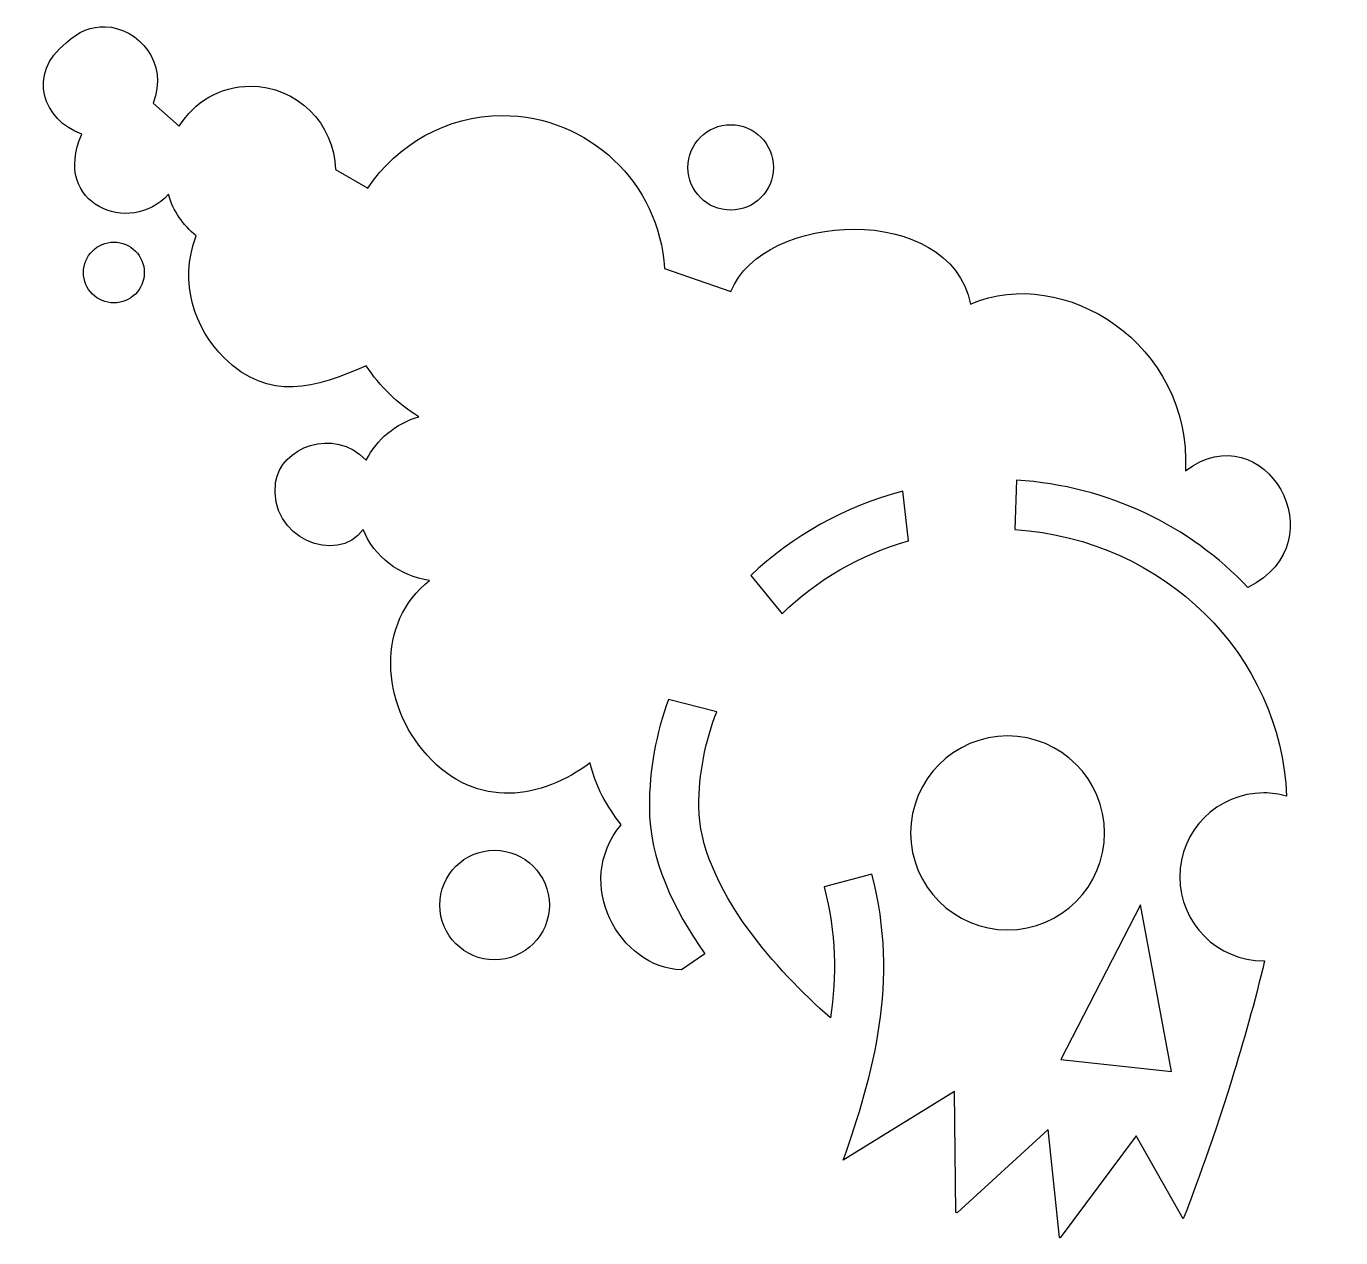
# Model space of a CAD drawing. Header units: centimetres. Extents: x -10.3 to 10.7, y -9.4 to 9.9.
import ezdxf

# ---------------------------------------------------------------- set-up
doc = ezdxf.new("R2010")
doc.units = ezdxf.units.CM
doc.header["$MEASUREMENT"] = 0
doc.layers.add('Layer 1', color=7, linetype='Continuous')

msp = doc.modelspace()

# ---------------------------------------------------------------- linework, layer by layer
at = {"layer": 'Layer 1'}
for points, knots in [([(-9.03322, 9.87658), (-9.24393, 9.88354), (-9.46321, 9.80616), (-9.65119, 9.61826), (-9.65119, 9.61826), (-10.28847, 9.1305), (-10.01944, 8.37683), (-9.40215, 8.16608), (-9.40215, 8.16608), (-9.9034, 7.03775), (-8.63132, 6.5292), (-8.02368, 7.20549), (-8.02368, 7.20549), (-7.94904, 6.9376), (-7.78724, 6.71465), (-7.57965, 6.54134), (-7.57965, 6.54134), (-7.86783, 5.79429), (-7.59875, 5.05779), (-7.13815, 4.60161), (-7.13815, 4.60161), (-6.41813, 3.88838), (-5.67669, 4.11668), (-4.87036, 4.47241), (-4.87036, 4.47241), (-4.6591, 4.14485), (-4.36637, 3.86308), (-4.03358, 3.65941), (-4.03358, 3.65941), (-4.39808, 3.55433), (-4.70304, 3.30339), (-4.87036, 2.97017), (-4.87036, 2.97017), (-5.39143, 3.50621), (-6.23926, 3.17131), (-6.31588, 2.60913), (-6.31588, 2.60913), (-6.43635, 1.72643), (-5.32856, 1.28307), (-4.92042, 1.86191), (-4.92042, 1.86191), (-4.745, 1.42547), (-4.34027, 1.12077), (-3.86095, 1.04891), (-3.86095, 1.04891), (-4.71768, 0.38), (-4.64645, -0.91034), (-3.90185, -1.73418), (-3.90185, -1.73418), (-3.10289, -2.61802), (-2.07028, -2.42987), (-1.30059, -1.85672), (-1.30059, -1.85672), (-1.2198, -2.2318), (-1.03831, -2.55266), (-0.80773, -2.84244), (-0.80773, -2.84244), (-1.58881, -3.7811), (-0.82784, -5.12638), (0.15286, -5.15641), (0.15286, -5.15641), (0.15286, -5.15641), (0.52714, -4.90087), (0.52714, -4.90087), (0.52714, -4.90087), (0.02437, -4.1916), (-0.35974, -3.39277), (-0.35965, -2.55916), (-0.35965, -2.55916), (-0.35965, -1.95953), (-0.25178, -1.3831), (-0.05393, -0.84609), (-0.05393, -0.84609), (-0.05393, -0.84609), (0.71429, -1.04377), (0.71429, -1.04377), (0.71429, -1.04377), (0.52981, -1.51808), (0.42831, -2.0286), (0.42831, -2.5592), (0.42831, -2.5592), (0.42831, -3.15933), (0.7428, -3.85755), (1.21369, -4.50681), (1.21369, -4.50681), (1.59826, -5.03695), (2.07881, -5.52947), (2.52756, -5.92209), (2.52756, -5.92209), (2.62497, -5.25655), (2.61814, -4.57208), (2.42475, -3.83212), (2.42475, -3.83212), (2.42475, -3.83212), (3.18774, -3.63309), (3.18774, -3.63309), (3.18774, -3.63309), (3.63691, -5.35186), (3.20419, -6.82596), (2.73047, -8.19254), (2.73047, -8.19254), (2.73047, -8.19254), (4.50549, -7.09364), (4.50549, -7.09364), (4.50549, -7.09364), (4.50549, -7.09364), (4.52261, -9.02143), (4.52261, -9.02143), (4.52261, -9.02143), (4.53007, -9.02413), (4.53754, -9.0267), (4.54496, -9.02936), (4.54496, -9.02936), (4.54496, -9.02936), (5.99322, -7.70233), (5.99322, -7.70233), (5.99322, -7.70233), (5.99322, -7.70233), (6.17509, -9.42468), (6.17509, -9.42468), (6.17509, -9.42468), (6.17509, -9.42468), (6.1869, -9.42595), (6.1869, -9.42595), (6.1869, -9.42595), (6.18732, -9.42603), (6.18783, -9.42595), (6.18825, -9.42595), (6.18825, -9.42595), (6.18825, -9.42595), (7.39921, -7.80107), (7.39921, -7.80107), (7.39921, -7.80107), (7.39921, -7.80107), (8.14896, -9.1254), (8.14896, -9.1254), (8.14896, -9.1254), (8.27293, -8.80788), (8.57233, -8.02039), (8.92118, -6.905), (8.92118, -6.905), (9.10714, -6.31014), (9.29141, -5.65767), (9.44301, -5.01271), (9.44301, -5.01271), (9.44301, -5.01271), (9.43112, -5.01272), (9.43112, -5.01272), (9.43112, -5.01272), (8.69192, -5.01272), (8.09229, -4.41423), (8.09229, -3.67515), (8.09229, -3.67515), (8.09229, -2.93616), (8.69192, -2.33632), (9.43112, -2.33632), (9.43112, -2.33632), (9.55754, -2.33632), (9.67894, -2.355), (9.79482, -2.38776), (9.79482, -2.38776), (9.70513, -0.14358), (7.85623, 1.70363), (5.46607, 1.86193), (5.46607, 1.86193), (5.46607, 1.86193), (5.49373, 2.64866), (5.49373, 2.64866), (5.49373, 2.64866), (6.95451, 2.55716), (8.25658, 1.91557), (9.1782, 0.93959), (9.1782, 0.93959), (10.65758, 1.66699), (9.43024, 3.74937), (8.18198, 2.7976), (8.18198, 2.7976), (8.28571, 4.82208), (6.24183, 6.09429), (4.75853, 5.4568), (4.75853, 5.4568), (4.42051, 7.09747), (1.44126, 6.93217), (0.94106, 5.65448), (0.94106, 5.65448), (0.94106, 5.65448), (-0.11849, 6.02345), (-0.11849, 6.02345), (-0.11849, 6.02345), (-0.19743, 7.3821), (-1.32542, 8.46126), (-2.70389, 8.46126), (-2.70389, 8.46126), (-3.59743, 8.46126), (-4.38133, 7.9929), (-4.84657, 7.3043), (-4.84657, 7.3043), (-4.84657, 7.3043), (-5.36313, 7.59948), (-5.36313, 7.59948), (-5.36313, 7.59948), (-5.37662, 8.33586), (-5.97802, 8.92904), (-6.71778, 8.92904), (-6.71778, 8.92904), (-7.20406, 8.92904), (-7.61208, 8.67477), (-7.851, 8.28994), (-7.851, 8.28994), (-7.851, 8.28994), (-8.26876, 8.65891), (-8.26876, 8.65891), (-8.26876, 8.65891), (-8.01331, 9.29556), (-8.49444, 9.85859), (-9.03305, 9.87651), (-9.03305, 9.87651), (-9.03305, 9.87651), (-9.03322, 9.87658), (-9.03322, 9.87658)], [0, 0, 0, 0, 0.01785714, 0.01785714, 0.01785714, 0.01785714, 0.03571429, 0.03571429, 0.03571429, 0.03571429, 0.05357143, 0.05357143, 0.05357143, 0.05357143, 0.07142857, 0.07142857, 0.07142857, 0.07142857, 0.08928571, 0.08928571, 0.08928571, 0.08928571, 0.10714286, 0.10714286, 0.10714286, 0.10714286, 0.125, 0.125, 0.125, 0.125, 0.14285714, 0.14285714, 0.14285714, 0.14285714, 0.16071429, 0.16071429, 0.16071429, 0.16071429, 0.17857143, 0.17857143, 0.17857143, 0.17857143, 0.19642857, 0.19642857, 0.19642857, 0.19642857, 0.21428571, 0.21428571, 0.21428571, 0.21428571, 0.23214286, 0.23214286, 0.23214286, 0.23214286, 0.25, 0.25, 0.25, 0.25, 0.26785714, 0.26785714, 0.26785714, 0.26785714, 0.28571429, 0.28571429, 0.28571429, 0.28571429, 0.30357143, 0.30357143, 0.30357143, 0.30357143, 0.32142857, 0.32142857, 0.32142857, 0.32142857, 0.33928571, 0.33928571, 0.33928571, 0.33928571, 0.35714286, 0.35714286, 0.35714286, 0.35714286, 0.375, 0.375, 0.375, 0.375, 0.39285714, 0.39285714, 0.39285714, 0.39285714, 0.41071429, 0.41071429, 0.41071429, 0.41071429, 0.42857143, 0.42857143, 0.42857143, 0.42857143, 0.44642857, 0.44642857, 0.44642857, 0.44642857, 0.46428571, 0.46428571, 0.46428571, 0.46428571, 0.48214286, 0.48214286, 0.48214286, 0.48214286, 0.5, 0.5, 0.5, 0.5, 0.51785714, 0.51785714, 0.51785714, 0.51785714, 0.53571429, 0.53571429, 0.53571429, 0.53571429, 0.55357143, 0.55357143, 0.55357143, 0.55357143, 0.57142857, 0.57142857, 0.57142857, 0.57142857, 0.58928571, 0.58928571, 0.58928571, 0.58928571, 0.60714286, 0.60714286, 0.60714286, 0.60714286, 0.625, 0.625, 0.625, 0.625, 0.64285714, 0.64285714, 0.64285714, 0.64285714, 0.66071429, 0.66071429, 0.66071429, 0.66071429, 0.67857143, 0.67857143, 0.67857143, 0.67857143, 0.69642857, 0.69642857, 0.69642857, 0.69642857, 0.71428571, 0.71428571, 0.71428571, 0.71428571, 0.73214286, 0.73214286, 0.73214286, 0.73214286, 0.75, 0.75, 0.75, 0.75, 0.76785714, 0.76785714, 0.76785714, 0.76785714, 0.78571429, 0.78571429, 0.78571429, 0.78571429, 0.80357143, 0.80357143, 0.80357143, 0.80357143, 0.82142857, 0.82142857, 0.82142857, 0.82142857, 0.83928571, 0.83928571, 0.83928571, 0.83928571, 0.85714286, 0.85714286, 0.85714286, 0.85714286, 0.875, 0.875, 0.875, 0.875, 0.89285714, 0.89285714, 0.89285714, 0.89285714, 0.91071429, 0.91071429, 0.91071429, 0.91071429, 0.92857143, 0.92857143, 0.92857143, 0.92857143, 0.94642857, 0.94642857, 0.94642857, 0.94642857, 0.96428571, 0.96428571, 0.96428571, 0.96428571, 1, 1, 1, 1]), ([(0.93697, 8.31502), (0.56058, 8.31502), (0.25562, 8.01006), (0.25562, 7.63371), (0.25562, 7.63371), (0.25562, 7.25745), (0.56058, 6.95249), (0.93693, 6.95249), (0.93693, 6.95249), (1.31319, 6.95249), (1.61815, 7.25745), (1.61815, 7.63376), (1.61815, 7.63376), (1.61815, 8.01015), (1.31319, 8.31507), (0.93688, 8.31507), (0.93688, 8.31507), (0.93688, 8.31507), (0.93697, 8.31502), (0.93697, 8.31502)], [0, 0, 0, 0, 0.16666667, 0.16666667, 0.16666667, 0.16666667, 0.33333333, 0.33333333, 0.33333333, 0.33333333, 0.5, 0.5, 0.5, 0.5, 0.66666667, 0.66666667, 0.66666667, 0.66666667, 1, 1, 1, 1]), ([(-8.89263, 6.44343), (-9.16031, 6.44343), (-9.37731, 6.22643), (-9.37731, 5.95875), (-9.37731, 5.95875), (-9.37731, 5.69111), (-9.16027, 5.47407), (-8.89259, 5.47407), (-8.89259, 5.47407), (-8.62491, 5.47407), (-8.40791, 5.69111), (-8.40791, 5.95879), (-8.40791, 5.95879), (-8.40791, 6.22656), (-8.62495, 6.44351), (-8.89263, 6.44351), (-8.89263, 6.44351), (-8.89263, 6.44351), (-8.89263, 6.44343), (-8.89263, 6.44343)], [0, 0, 0, 0, 0.16666667, 0.16666667, 0.16666667, 0.16666667, 0.33333333, 0.33333333, 0.33333333, 0.33333333, 0.5, 0.5, 0.5, 0.5, 0.66666667, 0.66666667, 0.66666667, 0.66666667, 1, 1, 1, 1]), ([(3.68173, 2.47332), (3.68173, 2.47332), (3.76872, 1.68267), (3.76872, 1.68267), (3.76872, 1.68267), (2.99304, 1.46074), (2.30338, 1.05458), (1.7552, 0.52052), (1.7552, 0.52052), (1.7552, 0.52052), (1.25576, 1.12926), (1.25576, 1.12926), (1.25576, 1.12926), (1.9205, 1.75992), (2.75293, 2.23005), (3.68181, 2.47341), (3.68181, 2.47341), (3.68181, 2.47341), (3.68173, 2.47332), (3.68173, 2.47332)], [0, 0, 0, 0, 0.16666667, 0.16666667, 0.16666667, 0.16666667, 0.33333333, 0.33333333, 0.33333333, 0.33333333, 0.5, 0.5, 0.5, 0.5, 0.66666667, 0.66666667, 0.66666667, 0.66666667, 1, 1, 1, 1]), ([(5.35002, -1.42848), (6.20329, -1.42848), (6.89442, -2.12109), (6.89442, -2.97419), (6.89442, -2.97419), (6.89442, -3.82737), (6.20329, -4.51863), (5.35002, -4.51863), (5.35002, -4.51863), (4.49675, -4.51863), (3.80431, -3.82737), (3.80431, -2.97423), (3.80431, -2.97423), (3.80431, -2.12117), (4.49671, -1.42856), (5.34998, -1.42856), (5.34998, -1.42856), (5.34998, -1.42856), (5.35002, -1.42848), (5.35002, -1.42848)], [0, 0, 0, 0, 0.16666667, 0.16666667, 0.16666667, 0.16666667, 0.33333333, 0.33333333, 0.33333333, 0.33333333, 0.5, 0.5, 0.5, 0.5, 0.66666667, 0.66666667, 0.66666667, 0.66666667, 1, 1, 1, 1]), ([(-2.8266, -3.25098), (-3.30879, -3.25098), (-3.69906, -3.64116), (-3.69906, -4.12327), (-3.69906, -4.12327), (-3.69906, -4.60546), (-3.3088, -4.99699), (-2.8266, -4.99699), (-2.8266, -4.99699), (-2.34454, -4.99699), (-1.95296, -4.60546), (-1.95296, -4.12327), (-1.95296, -4.12327), (-1.95296, -3.64121), (-2.34453, -3.25098), (-2.82668, -3.25098), (-2.82668, -3.25098), (-2.82668, -3.25098), (-2.8266, -3.25098), (-2.8266, -3.25098)], [0, 0, 0, 0, 0.16666667, 0.16666667, 0.16666667, 0.16666667, 0.33333333, 0.33333333, 0.33333333, 0.33333333, 0.5, 0.5, 0.5, 0.5, 0.66666667, 0.66666667, 0.66666667, 0.66666667, 1, 1, 1, 1]), ([(7.4663, -4.12065), (7.4663, -4.12065), (7.95912, -6.77453), (7.95912, -6.77453), (7.95912, -6.77453), (7.95912, -6.77453), (6.19595, -6.58743), (6.19595, -6.58743), (6.19595, -6.58743), (6.19595, -6.58743), (7.46626, -4.1206), (7.46626, -4.1206), (7.46626, -4.1206), (7.46626, -4.1206), (7.4663, -4.12065), (7.4663, -4.12065)], [0, 0, 0, 0, 0.2, 0.2, 0.2, 0.2, 0.4, 0.4, 0.4, 0.4, 0.6, 0.6, 0.6, 0.6, 1, 1, 1, 1])]:
    msp.add_open_spline(points, degree=3, knots=knots, dxfattribs=at)

doc.saveas('drawing.dxf')
